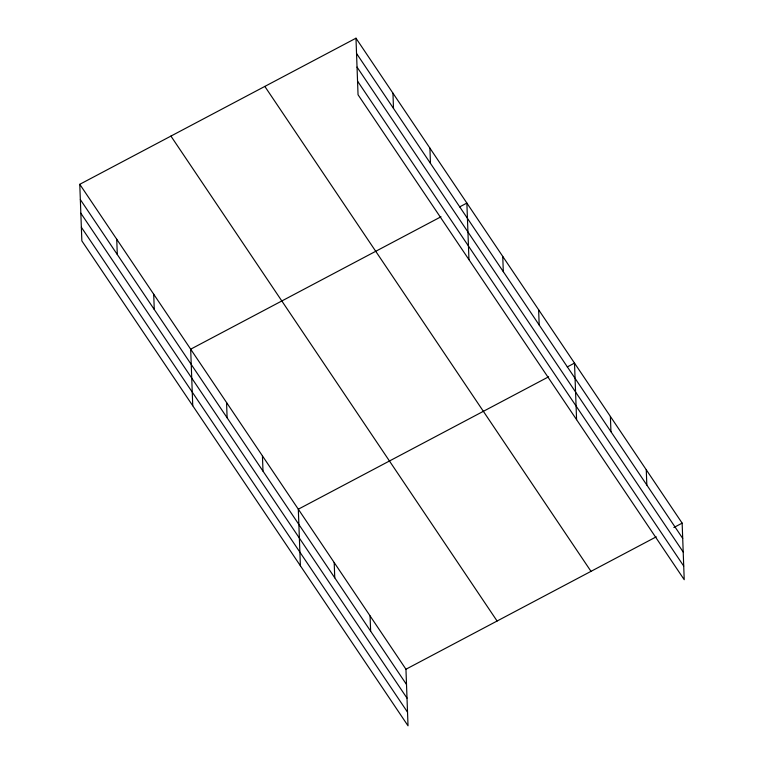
<?xml version="1.0" encoding="UTF-8"?>
<svg xmlns="http://www.w3.org/2000/svg" width="764" height="764" viewBox="0 0 764 764"><rect width="100%" height="100%" fill="white"/><g stroke="black" fill="none" stroke-linecap="round" stroke-linejoin="round"><path stroke-width="1.15" d="M79.781 184.305L405.951 669.235L408.024 725.8L81.853 240.87L79.781 184.305L355.976 38.2L682.147 523.13L684.219 579.695L358.049 94.765L355.976 38.2M440.981 216.775L190.675 349.186L192.748 405.741M459.622 206.91L466.871 203.081L468.953 259.636M548.619 376.805L298.313 509.206L300.386 565.771M567.26 366.94L574.509 363.101L576.581 419.665M405.951 669.235L656.257 536.825M673.867 527.513L682.147 523.13M356.54 53.47L682.71 538.4M357.036 67.098L683.207 552.028M357.552 81.137L683.723 566.067M264.831 86.418L591.002 571.348M170.926 136.088L497.097 621.027M80.335 199.576L406.515 684.506M80.841 213.204L407.011 698.134M81.347 227.242L407.527 712.172M646.268 469.793L646.831 485.064M610.388 416.447L610.952 431.717M538.63 309.764L539.193 325.034M502.75 256.417L503.314 271.688M429.912 148.12L430.466 163.391M392.944 93.16L393.498 108.431M370.072 615.899L370.635 631.169M334.193 562.552L334.756 577.823M262.434 455.869L262.997 471.14M226.555 402.523L227.118 417.793M153.707 294.226L154.271 309.496M116.739 239.266L117.303 254.536"/></g></svg>
